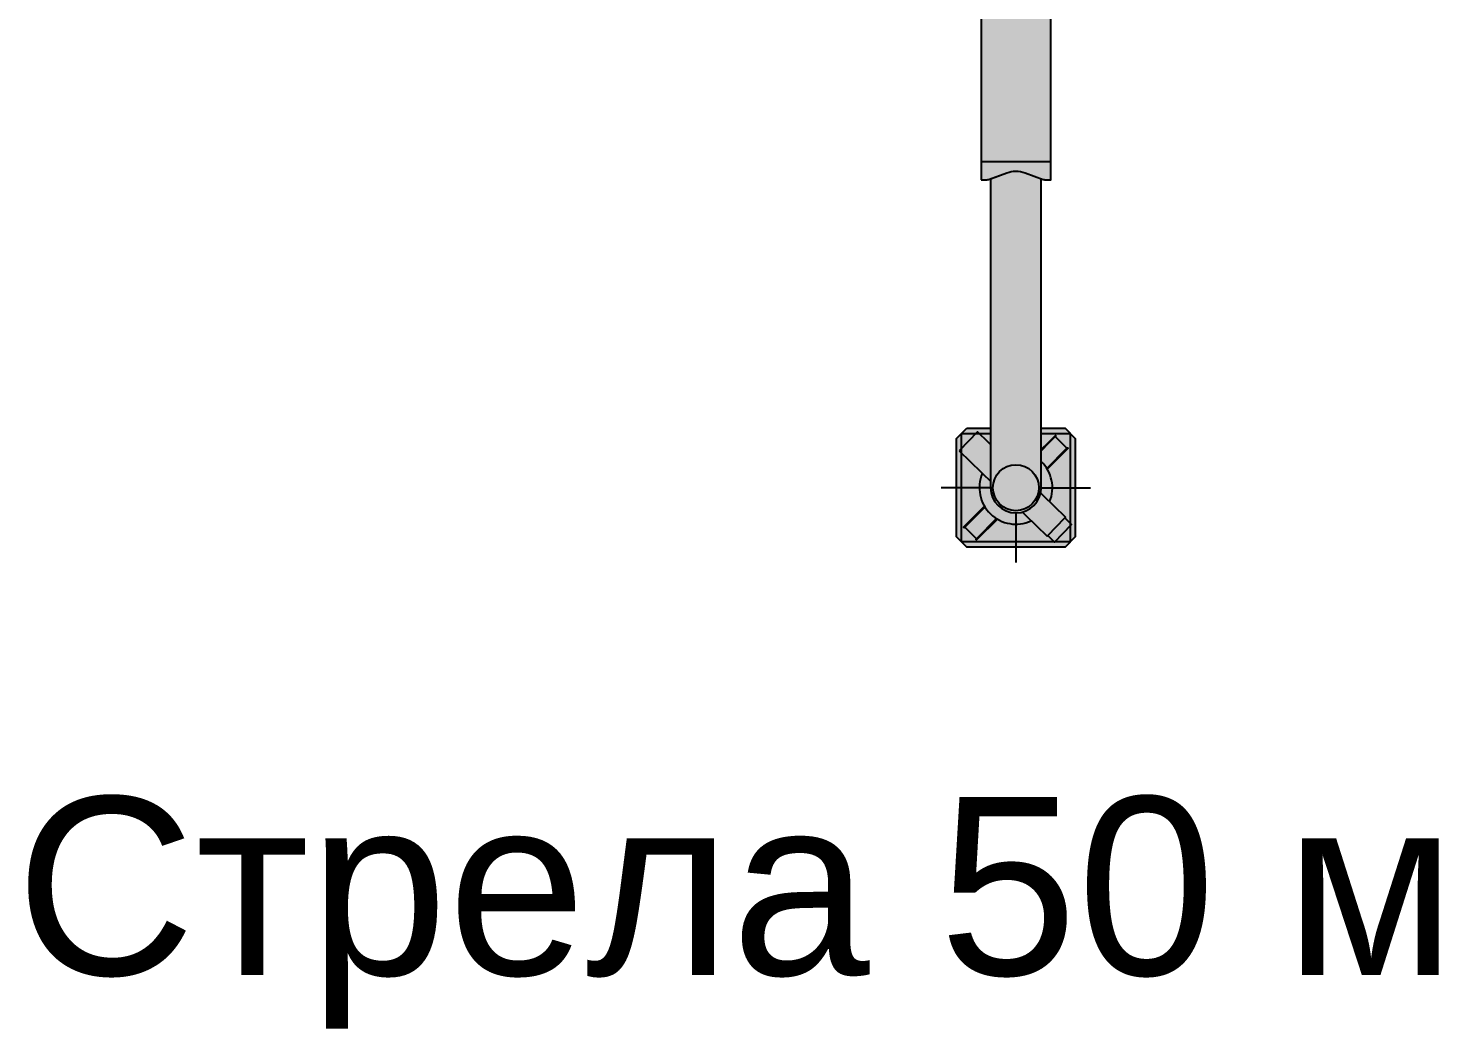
# Model space of a CAD drawing. Header units: millimetres. Extents: x -108948 to -85538, y -3239 to 59095.
# Drawn here: x -101819 to -93506, y -3239 to 2657 of the extents above; entities that cross this region are included whole.
import ezdxf

# ---------------------------------------------------------------- set-up
doc = ezdxf.new("R2010")
doc.units = ezdxf.units.MM
doc.set_wipeout_variables(frame=1)
doc.layers.add('PDF_Geometry', color=250, linetype='Continuous')
doc.layers.add('Техника. Кран Liebherr LTM 1500-8.1. Стрела 50 м', color=250, linetype='Continuous')
doc.layers.add('Техника. Кран Liebherr LTM 1500-8.1. Штрих', color=7, linetype='Continuous', lineweight=15, true_color=0xffdf7f)
doc.styles.add('PDF Arial', font='arial.ttf')

# ---------------------------------------------------------------- blocks, each defined once
blk = doc.blocks.new('Liebherr LTM 1500-8.1-20230312.114413')
at = {"color": 0, "linetype": 'ByBlock', "lineweight": -2, "ltscale": 10, "transparency": 16777216}
blk.add_wipeout([(-290.00000000000006, -350.0000000000002), (-350.00000000000006, -290), (-350, 289.9999999999999), (-290, 350), (290.0000000000073, 350), (350.0000000000073, 289.9999999999999), (350.0000000000072, -290), (290.0000000000072, -350.0000000000002)], dxfattribs=at)
at = {"layer": 'Техника. Кран Liebherr LTM 1500-8.1. Штрих', "ltscale": 10, "true_color": 0xadadad, "transparency": 16777216}
h = blk.add_hatch(color=253, dxfattribs=at)
h.dxf.hatch_style = 1
h.paths.add_polyline_path([(290.0000000000072, -350.0000000000001), (-290.0000000000001, -349.9999999999999), (-350.0000000000001, -289.9999999999999), (-349.9999999999999, 290.0000000000001), (-289.9999999999999, 350.0000000000001), (290.0000000000073, 349.9999999999999), (350.0000000000073, 289.9999999999999), (350.0000000000072, -290.0000000000001)])
at = {"color": 0, "linetype": 'ByBlock', "lineweight": -2, "ltscale": 10, "transparency": 16777216}
for p, q in [((0, 0), (5.388445916248354e-14, 440)), ((-5.388445916248354e-14, -440), (0, 0))]:
    blk.add_line(p, q, dxfattribs=at)
for points in [[(290.0000000000072, -350.0000000000001), (-290.0000000000001, -349.9999999999999), (-350.0000000000001, -289.9999999999999), (-349.9999999999999, 290.0000000000001), (-289.9999999999999, 350.0000000000001), (290.0000000000073, 349.9999999999999), (350.0000000000073, 289.9999999999999), (350.0000000000072, -290.0000000000001)], [(320.0000000000072, -320.0000000000001), (-320.0000000000001, -319.9999999999999), (-319.9999999999999, 320.0000000000001), (320.0000000000073, 319.9999999999999)]]:
    blk.add_lwpolyline(points, close=True, dxfattribs=at)
for points in [[(335.313589379497, -216.7302386917436), (-183.3118364199617, 286.0394539415865), (-187.4881348155832, 281.7314481959802), (-226.9891071401798, 320.0247693024212), (-327.9159163584991, 215.915311609846), (-288.4166573006805, 177.6236513909971), (-292.5929863971251, 173.3157607831963), (226.0343608328257, -329.4557912889431), (335.3135920470959, -216.7302412777936)], [(-187.4881348155832, 281.7314481959802), (-288.4166573006805, 177.6236513909971)], [(109.4150633103127, 185.0765893375501), (232.3422368815882, 308.0047225761627), (235.8777844476354, 304.4692023304705), (232.3024590504429, 300.893876933278), (300.8920818328698, 232.3047841674888), (304.4674072293347, 235.8801095639319), (308.002954795411, 232.3445893182324), (185.0757599462158, 109.4164662211733)], [(113.8139760122213, 182.4044376222482), (232.3024590504429, 300.893876933278)], [(182.4035782624123, 113.815353257225), (300.8920818328698, 232.3047841674888)], [(0, 0), (-440, 5.388445916248354e-14)], [(0, 0), (440, -5.388445916248354e-14)], [(-109.4150633103127, -185.0765893375501), (-232.3422368815882, -308.0047225761627), (-235.8777844476354, -304.4692023304705), (-232.3024590504429, -300.893876933278), (-300.8920818328698, -232.3047841674888), (-304.4674072293347, -235.8801095639319), (-308.002954795411, -232.3445893182324), (-185.0757599462158, -109.4164662211733)], [(-182.4035782624123, -113.815353257225), (-300.8920818328698, -232.3047841674888)], [(-113.8139760122213, -182.4044376222482), (-232.3024590504429, -300.893876933278)]]:
    blk.add_lwpolyline(points, dxfattribs=at)
for start, end in [(337.0987234178443, 114.680007674129), (157.5097751436037, 294.2689563186964)]:
    blk.add_arc((0, 0), 215, start, end, dxfattribs=at)
blk = doc.blocks.new('Liebherr LTM 1500-8.1-20230312.115')
at = {"color": 0, "linetype": 'ByBlock', "lineweight": -2, "ltscale": 10, "transparency": 16777216}
blk.add_wipeout([(-149, 1.8189894035458565e-12), (-149, -2150), (149, -2150), (149, 1.8189894035458565e-12), (149, 1.8189894035458565e-12), (149, 1.8189894035458565e-12), (137.62414307438007, 57.10162207015401), (105.23362089875786, 105.48405108136876), (56.77433878878378, 137.7594804545106), (-0.35416151055710543, 148.99957909210661), (-57.428582740466595, 137.48802814944202), (-105.73388530330692, 104.98259617035319), (-137.8940395252033, 56.446734745438334)], dxfattribs=at)
at = {"layer": 'Техника. Кран Liebherr LTM 1500-8.1. Штрих', "ltscale": 10, "true_color": 0xadadad, "transparency": 16777216}
h = blk.add_hatch(color=253, dxfattribs=at)
h.dxf.hatch_style = 1
edge = h.paths.add_edge_path()
edge.add_line((-149, 0), (-149, -2150))
edge.add_line((-149, -2150), (149, -2150))
edge.add_line((149, -2150), (149, 0))
edge.add_arc((0, -2.481348460037225e-14), 149, 9.54166404439055e-15, 180)
at = {"color": 0, "linetype": 'ByBlock', "lineweight": -2, "ltscale": 10, "transparency": 16777216}
blk.add_lwpolyline([(-149, 0), (-149, 0), (-149, -2150), (149, -2150), (149, 0), (149, 0, 0.9999999999999999)], format="xyb", close=True, dxfattribs=at)
blk.add_circle((0, 0), 135.4545454545454, dxfattribs=at)
blk = doc.blocks.new('Liebherr LTM 1500-8.1-20230312.115205')
at = {"color": 0, "linetype": 'ByBlock', "lineweight": -2, "ltscale": 10, "transparency": 16777216}
blk.add_wipeout([(171.25531145468653, -250), (171.25531145468653, -250), (168.6573080533965, -250.1127054030253), (166.07882525346815, -250.44997477824472), (163.53923698444748, -251.00927398693193), (161.0576249342945, -251.78640062624072), (161.05762493429393, -251.78640062624072), (53.70781567549409, -290.58753650281096), (53.70781567549409, -290.58753650281096), (27.262827326944148, -297.6260459686255), (-2.823981049004942e-10, -299.995913133911), (-27.262827327500986, -297.62604596852816), (-53.707815676025575, -290.5875365026204), (-53.70781567602569, -290.5875365026204), (-161.05762493429756, -251.78640062624072), (-161.05762493429756, -251.78640062624072), (-163.5392369845149, -251.00927398697195), (-166.07882525358934, -250.44997477829702), (-168.65730805356634, -250.11270540306577), (-171.2553114549038, -250), (-171.2553114549047, -250), (-205, -250), (-205, -2116), (204.9999999999999, -2116), (204.9999999999999, -250)], dxfattribs=at)
at = {"layer": 'Техника. Кран Liebherr LTM 1500-8.1. Штрих', "ltscale": 10, "transparency": 16777216}
h = blk.add_hatch(color=256, dxfattribs=at)
h.dxf.hatch_style = 1
edge = h.paths.add_edge_path()
edge.add_line((205, -250), (171.2553114546899, -250))
edge.add_arc((171.2553114547045, -279.999999997568), 29.99999999756801, 90.00000000002778, 109.8721758204083)
edge.add_line((161.0576249342994, -251.7864006262407), (53.70781567550148, -290.5875365028114))
edge.add_arc((0, -141.9959131318737), 158.0000000020387, 250.1278241808067, 289.87217581899114, ccw=False)
edge.add_line((-53.70781567602535, -290.5875365026204), (-161.0576249342994, -251.7864006262407))
edge.add_arc((-171.2553114555194, -280.0000000022865), 30.00000000228469, 70.12782418119127, 89.99999999883272)
edge.add_line((-171.2553114549082, -250), (-205, -250))
edge.add_line((-205, -250), (-205, -2116))
edge.add_line((-205, -2116), (205, -2116))
edge.add_line((205, -2116), (205, -250))
at = {"color": 0, "linetype": 'ByBlock', "lineweight": -2, "ltscale": 10, "transparency": 16777216}
blk.add_lwpolyline([(205, -250), (171.2553114546899, -250, 0.08692668361371361), (161.0576249342994, -251.7864006262407), (53.70781567550148, -290.5875365028114, -0.1751770484950373), (-53.70781567602535, -290.5875365026204), (-161.0576249342994, -251.7864006262407, 0.08692668360166583), (-171.2553114549082, -250), (-205, -250), (-205, -2116), (205, -2116)], format="xyb", close=True, dxfattribs=at)
blk.add_lwpolyline([(-205, -356), (205, -356)], dxfattribs=at)
blk = doc.blocks.new('*U52')
at = {"color": 0, "linetype": 'ByBlock', "lineweight": -2, "ltscale": 10, "transparency": 16777216}
blk.add_blockref('Liebherr LTM 1500-8.1-20230312.114413', (-5920, 4800), dxfattribs=at)
blk.add_blockref('Liebherr LTM 1500-8.1-20230312.115', (-5920, 4800), dxfattribs=at)
blk.add_blockref('Liebherr LTM 1500-8.1-20230312.115205', (-5920, 3235), dxfattribs=at)

msp = doc.modelspace()

# ---------------------------------------------------------------- block references
at = {"layer": 'Техника. Кран Liebherr LTM 1500-8.1. Стрела 50 м', "transparency": 33554687, "rotation": 180}
msp.add_blockref('*U52', (-101917.7027454496, 4749.442930310383), dxfattribs=at)

# ---------------------------------------------------------------- texts
at = {"layer": 'PDF_Geometry', "color": 1, "linetype": 'ByBlock', "lineweight": -2, "transparency": 16777216, "insert": (-101893.0454265004, -3239.177698018759), "char_height": 1050, "attachment_point": 7, "style": 'PDF Arial'}
msp.add_mtext('Стрела 50 м', dxfattribs=at)

doc.saveas('drawing.dxf')
